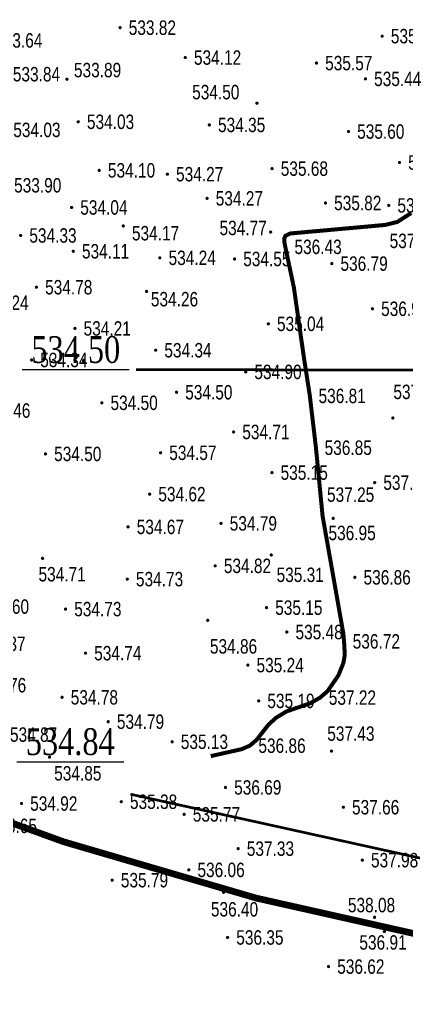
# Model space of a CAD drawing. Header units: millimetres. Extents: x 7408 to 22184, y -2085 to 5798.
# Drawn here: x 7543.3 to 7572.2, y -2021.7 to -1948.3 of the extents above; entities that cross this region are included whole.
import ezdxf
from ezdxf.enums import TextEntityAlignment as Align

# ---------------------------------------------------------------- set-up
doc = ezdxf.new("R2010")
doc.units = ezdxf.units.MM
doc.linetypes.add('DASHDOT', pattern=[1, 0.5, -0.25, 0, -0.25])
doc.linetypes.add('PMX', pattern=[13, 10, -1, 0, -1, 0, -1])
for name, color, linetype in [('GCD', 252, 'Continuous'), ('KTD', 7, 'Continuous'), ('挖方区', 5, 'Continuous'), ('用地范围', 1, 'Continuous'), ('道路-中心线', 12, 'DASHDOT')]:
    doc.layers.add(name, color=color, linetype=linetype)
doc.styles.add('DZNUM', font='TIMES.TTF')
doc.styles.add('HZ', font='jzfz_ena.shx', dxfattribs={"width": 0.7, "bigfont": 'jzfz_cna.shx'})
doc.styles.get("Standard").update_dxf_attribs({"font": 'SimSun.ttf', "width": 0.8})
doc.linetypes.add('陡坎线1', pattern='A,0.15,["|",Standard,S=0.2,R=0,X=0,Y=0],0.15', length=0.3)

# ---------------------------------------------------------------- blocks, each defined once
blk = doc.blocks.new('GC200')
at = {"linetype": 'Continuous', "const_width": 0.2, "flags": 128}
blk.add_lwpolyline([(-0.1, 0, 1), (0.1, 0, 1)], format="xyb", close=True, dxfattribs=at)
blk = doc.blocks.new('122121')
at = {"layer": 'GCD', "color": 252, "linetype": 'Continuous', "lineweight": 5}
ref = blk.add_blockref('GC200', (7541.338, -1948.073, 266.818), dxfattribs=dict(at, xscale=0.6, yscale=0.6, zscale=0.6))
ref.add_attrib('height', '533.64', dxfattribs={"linetype": 'Continuous', "height": 1.08, "style": 'HZ', "width": 0.8}).set_placement((7541.441, -1949.858, 266.818), align=Align.MIDDLE_LEFT)
ref = blk.add_blockref('GC200', (7550.783, -1948.905, 266.912), dxfattribs=dict(at, xscale=0.6, yscale=0.6, zscale=0.6))
ref.add_attrib('height', '533.82', dxfattribs={"linetype": 'Continuous', "height": 1.08, "style": 'HZ', "width": 0.8}).set_placement((7551.431, -1948.905, 266.912), align=Align.MIDDLE_LEFT)
ref = blk.add_blockref('GC200', (7570.385, -1949.536, 267.742), dxfattribs=dict(at, xscale=0.6, yscale=0.6, zscale=0.6))
ref.add_attrib('height', '535.48', dxfattribs={"linetype": 'Continuous', "height": 1.08, "style": 'HZ', "width": 0.8}).set_placement((7571.033, -1949.536, 267.742), align=Align.MIDDLE_LEFT)
ref = blk.add_blockref('GC200', (7555.659, -1951.139, 267.062), dxfattribs=dict(at, xscale=0.6, yscale=0.6, zscale=0.6))
ref.add_attrib('height', '534.12', dxfattribs={"linetype": 'Continuous', "height": 1.08, "style": 'HZ', "width": 0.8}).set_placement((7556.308, -1951.139, 267.062), align=Align.MIDDLE_LEFT)
ref = blk.add_blockref('GC200', (7546.809, -1952.755, 266.946), dxfattribs=dict(at, xscale=0.6, yscale=0.6, zscale=0.6))
ref.add_attrib('height', '533.89', dxfattribs={"linetype": 'Continuous', "height": 1.08, "style": 'HZ', "width": 0.8}).set_placement((7547.333, -1952.074, 266.946), align=Align.MIDDLE_LEFT)
ref = blk.add_blockref('GC200', (7565.472, -1951.55, 267.783), dxfattribs=dict(at, xscale=0.6, yscale=0.6, zscale=0.6))
ref.add_attrib('height', '535.57', dxfattribs={"linetype": 'Continuous', "height": 1.08, "style": 'HZ', "width": 0.8}).set_placement((7566.12, -1951.55, 267.783), align=Align.MIDDLE_LEFT)
ref = blk.add_blockref('GC200', (7542.115, -1952.381, 266.921), dxfattribs=dict(at, xscale=0.6, yscale=0.6, zscale=0.6))
ref.add_attrib('height', '533.84', dxfattribs={"linetype": 'Continuous', "height": 1.08, "style": 'HZ', "width": 0.8}).set_placement((7542.764, -1952.381, 266.921), align=Align.MIDDLE_LEFT)
ref = blk.add_blockref('GC200', (7569.133, -1952.732, 267.722), dxfattribs=dict(at, xscale=0.6, yscale=0.6, zscale=0.6))
ref.add_attrib('height', '535.44', dxfattribs={"linetype": 'Continuous', "height": 1.08, "style": 'HZ', "width": 0.8}).set_placement((7569.781, -1952.732, 267.722), align=Align.MIDDLE_LEFT)
ref = blk.add_blockref('GC200', (7561.019, -1954.547, 267.249), dxfattribs=dict(at, xscale=0.6, yscale=0.6, zscale=0.6))
ref.add_attrib('height', '534.50', dxfattribs={"linetype": 'Continuous', "height": 1.08, "style": 'HZ', "width": 0.8}).set_placement((7556.174, -1953.721, 267.249), align=Align.MIDDLE_LEFT)
ref = blk.add_blockref('GC200', (7542.149, -1956.543, 267.013), dxfattribs=dict(at, xscale=0.6, yscale=0.6, zscale=0.6))
ref.add_attrib('height', '534.03', dxfattribs={"linetype": 'Continuous', "height": 1.08, "style": 'HZ', "width": 0.8}).set_placement((7542.797, -1956.543, 267.013), align=Align.MIDDLE_LEFT)
ref = blk.add_blockref('GC200', (7547.655, -1955.939, 267.017), dxfattribs=dict(at, xscale=0.6, yscale=0.6, zscale=0.6))
ref.add_attrib('height', '534.03', dxfattribs={"linetype": 'Continuous', "height": 1.08, "style": 'HZ', "width": 0.8}).set_placement((7548.304, -1955.939, 267.017), align=Align.MIDDLE_LEFT)
ref = blk.add_blockref('GC200', (7557.459, -1956.172, 267.176), dxfattribs=dict(at, xscale=0.6, yscale=0.6, zscale=0.6))
ref.add_attrib('height', '534.35', dxfattribs={"linetype": 'Continuous', "height": 1.08, "style": 'HZ', "width": 0.8}).set_placement((7558.108, -1956.172, 267.176), align=Align.MIDDLE_LEFT)
ref = blk.add_blockref('GC200', (7567.865, -1956.666, 267.802), dxfattribs=dict(at, xscale=0.6, yscale=0.6, zscale=0.6))
ref.add_attrib('height', '535.60', dxfattribs={"linetype": 'Continuous', "height": 1.08, "style": 'HZ', "width": 0.8}).set_placement((7568.513, -1956.666, 267.802), align=Align.MIDDLE_LEFT)
ref = blk.add_blockref('GC200', (7562.151, -1959.436, 267.837), dxfattribs=dict(at, xscale=0.6, yscale=0.6, zscale=0.6))
ref.add_attrib('height', '535.68', dxfattribs={"linetype": 'Continuous', "height": 1.08, "style": 'HZ', "width": 0.8}).set_placement((7562.799, -1959.436, 267.837), align=Align.MIDDLE_LEFT)
ref = blk.add_blockref('GC200', (7571.679, -1958.976, 267.817), dxfattribs=dict(at, xscale=0.6, yscale=0.6, zscale=0.6))
ref.add_attrib('height', '535.63', dxfattribs={"linetype": 'Continuous', "height": 1.08, "style": 'HZ', "width": 0.8}).set_placement((7572.327, -1958.976, 267.817), align=Align.MIDDLE_LEFT)
ref = blk.add_blockref('GC200', (7549.225, -1959.566, 267.05), dxfattribs=dict(at, xscale=0.6, yscale=0.6, zscale=0.6))
ref.add_attrib('height', '534.10', dxfattribs={"linetype": 'Continuous', "height": 1.08, "style": 'HZ', "width": 0.8}).set_placement((7549.873, -1959.566, 267.05), align=Align.MIDDLE_LEFT)
ref = blk.add_blockref('GC200', (7554.321, -1959.853, 267.132), dxfattribs=dict(at, xscale=0.6, yscale=0.6, zscale=0.6))
ref.add_attrib('height', '534.27', dxfattribs={"linetype": 'Continuous', "height": 1.08, "style": 'HZ', "width": 0.8}).set_placement((7554.969, -1959.853, 267.132), align=Align.MIDDLE_LEFT)
ref = blk.add_blockref('GC200', (7542.211, -1960.684, 266.95), dxfattribs=dict(at, xscale=0.6, yscale=0.6, zscale=0.6))
ref.add_attrib('height', '533.90', dxfattribs={"linetype": 'Continuous', "height": 1.08, "style": 'HZ', "width": 0.8}).set_placement((7542.859, -1960.684, 266.95), align=Align.MIDDLE_LEFT)
ref = blk.add_blockref('GC200', (7557.288, -1961.659, 267.132), dxfattribs=dict(at, xscale=0.6, yscale=0.6, zscale=0.6))
ref.add_attrib('height', '534.27', dxfattribs={"linetype": 'Continuous', "height": 1.08, "style": 'HZ', "width": 0.8}).set_placement((7557.936, -1961.659, 267.132), align=Align.MIDDLE_LEFT)
ref = blk.add_blockref('GC200', (7547.159, -1962.341, 267.018), dxfattribs=dict(at, xscale=0.6, yscale=0.6, zscale=0.6))
ref.add_attrib('height', '534.04', dxfattribs={"linetype": 'Continuous', "height": 1.08, "style": 'HZ', "width": 0.8}).set_placement((7547.807, -1962.341, 267.018), align=Align.MIDDLE_LEFT)
ref = blk.add_blockref('GC200', (7566.143, -1962.007, 267.911), dxfattribs=dict(at, xscale=0.6, yscale=0.6, zscale=0.6))
ref.add_attrib('height', '535.82', dxfattribs={"linetype": 'Continuous', "height": 1.08, "style": 'HZ', "width": 0.8}).set_placement((7566.791, -1962.007, 267.911), align=Align.MIDDLE_LEFT)
ref = blk.add_blockref('GC200', (7570.877, -1962.185, 267.842), dxfattribs=dict(at, xscale=0.6, yscale=0.6, zscale=0.6))
ref.add_attrib('height', '535.68', dxfattribs={"linetype": 'Continuous', "height": 1.08, "style": 'HZ', "width": 0.8}).set_placement((7571.525, -1962.185, 267.842), align=Align.MIDDLE_LEFT)
ref = blk.add_blockref('GC200', (7562.042, -1964.18, 267.386), dxfattribs=dict(at, xscale=0.6, yscale=0.6, zscale=0.6))
ref.add_attrib('height', '534.77', dxfattribs={"linetype": 'Continuous', "height": 1.08, "style": 'HZ', "width": 0.8}).set_placement((7558.221, -1963.87, 267.386), align=Align.MIDDLE_LEFT)
ref = blk.add_blockref('GC200', (7571.521, -1963.418, 268.543), dxfattribs=dict(at, xscale=0.6, yscale=0.6, zscale=0.6))
ref.add_attrib('height', '537.09', dxfattribs={"linetype": 'Continuous', "height": 1.08, "style": 'HZ', "width": 0.8}).set_placement((7570.942, -1964.835, 268.543), align=Align.MIDDLE_LEFT)
ref = blk.add_blockref('GC200', (7543.35, -1964.43, 267.166), dxfattribs=dict(at, xscale=0.6, yscale=0.6, zscale=0.6))
ref.add_attrib('height', '534.33', dxfattribs={"linetype": 'Continuous', "height": 1.08, "style": 'HZ', "width": 0.8}).set_placement((7543.999, -1964.43, 267.166), align=Align.MIDDLE_LEFT)
ref = blk.add_blockref('GC200', (7551.023, -1963.722, 267.087), dxfattribs=dict(at, xscale=0.6, yscale=0.6, zscale=0.6))
ref.add_attrib('height', '534.17', dxfattribs={"linetype": 'Continuous', "height": 1.08, "style": 'HZ', "width": 0.8}).set_placement((7551.671, -1964.262, 267.087), align=Align.MIDDLE_LEFT)
ref = blk.add_blockref('GC200', (7563.147, -1964.465, 268.215), dxfattribs=dict(at, xscale=0.6, yscale=0.6, zscale=0.6))
ref.add_attrib('height', '536.43', dxfattribs={"linetype": 'Continuous', "height": 1.08, "style": 'HZ', "width": 0.8}).set_placement((7563.826, -1965.281, 268.215), align=Align.MIDDLE_LEFT)
ref = blk.add_blockref('GC200', (7547.283, -1965.613, 267.057), dxfattribs=dict(at, xscale=0.6, yscale=0.6, zscale=0.6))
ref.add_attrib('height', '534.11', dxfattribs={"linetype": 'Continuous', "height": 1.08, "style": 'HZ', "width": 0.8}).set_placement((7547.932, -1965.613, 267.057), align=Align.MIDDLE_LEFT)
ref = blk.add_blockref('GC200', (7553.761, -1966.102, 267.12), dxfattribs=dict(at, xscale=0.6, yscale=0.6, zscale=0.6))
ref.add_attrib('height', '534.24', dxfattribs={"linetype": 'Continuous', "height": 1.08, "style": 'HZ', "width": 0.8}).set_placement((7554.41, -1966.102, 267.12), align=Align.MIDDLE_LEFT)
ref = blk.add_blockref('GC200', (7559.345, -1966.188, 267.274), dxfattribs=dict(at, xscale=0.6, yscale=0.6, zscale=0.6))
ref.add_attrib('height', '534.55', dxfattribs={"linetype": 'Continuous', "height": 1.08, "style": 'HZ', "width": 0.8}).set_placement((7559.993, -1966.188, 267.274), align=Align.MIDDLE_LEFT)
ref = blk.add_blockref('GC200', (7566.618, -1966.534, 268.394), dxfattribs=dict(at, xscale=0.6, yscale=0.6, zscale=0.6))
ref.add_attrib('height', '536.79', dxfattribs={"linetype": 'Continuous', "height": 1.08, "style": 'HZ', "width": 0.8}).set_placement((7567.266, -1966.534, 268.394), align=Align.MIDDLE_LEFT)
ref = blk.add_blockref('GC200', (7544.528, -1968.298, 267.391), dxfattribs=dict(at, xscale=0.6, yscale=0.6, zscale=0.6))
ref.add_attrib('height', '534.78', dxfattribs={"linetype": 'Continuous', "height": 1.08, "style": 'HZ', "width": 0.8}).set_placement((7545.176, -1968.298, 267.391), align=Align.MIDDLE_LEFT)
ref = blk.add_blockref('GC200', (7552.765, -1968.612, 267.129), dxfattribs=dict(at, xscale=0.6, yscale=0.6, zscale=0.6))
ref.add_attrib('height', '534.26', dxfattribs={"linetype": 'Continuous', "height": 1.08, "style": 'HZ', "width": 0.8}).set_placement((7553.086, -1969.191, 267.129), align=Align.MIDDLE_LEFT)
ref = blk.add_blockref('GC200', (7539.764, -1969.457, 267.12), dxfattribs=dict(at, xscale=0.6, yscale=0.6, zscale=0.6))
ref.add_attrib('height', '534.24', dxfattribs={"linetype": 'Continuous', "height": 1.08, "style": 'HZ', "width": 0.8}).set_placement((7540.412, -1969.457, 267.12), align=Align.MIDDLE_LEFT)
ref = blk.add_blockref('GC200', (7569.655, -1969.908, 268.494), dxfattribs=dict(at, xscale=0.6, yscale=0.6, zscale=0.6))
ref.add_attrib('height', '536.99', dxfattribs={"linetype": 'Continuous', "height": 1.08, "style": 'HZ', "width": 0.8}).set_placement((7570.304, -1969.908, 268.494), align=Align.MIDDLE_LEFT)
ref = blk.add_blockref('GC200', (7561.869, -1971.035, 267.521), dxfattribs=dict(at, xscale=0.6, yscale=0.6, zscale=0.6))
ref.add_attrib('height', '535.04', dxfattribs={"linetype": 'Continuous', "height": 1.08, "style": 'HZ', "width": 0.8}).set_placement((7562.517, -1971.035, 267.521), align=Align.MIDDLE_LEFT)
ref = blk.add_blockref('GC200', (7547.407, -1971.377, 267.106), dxfattribs=dict(at, xscale=0.6, yscale=0.6, zscale=0.6))
ref.add_attrib('height', '534.21', dxfattribs={"linetype": 'Continuous', "height": 1.08, "style": 'HZ', "width": 0.8}).set_placement((7548.055, -1971.377, 267.106), align=Align.MIDDLE_LEFT)
ref = blk.add_blockref('GC200', (7553.447, -1973.007, 267.17), dxfattribs=dict(at, xscale=0.6, yscale=0.6, zscale=0.6))
ref.add_attrib('height', '534.34', dxfattribs={"linetype": 'Continuous', "height": 1.08, "style": 'HZ', "width": 0.8}).set_placement((7554.095, -1973.007, 267.17), align=Align.MIDDLE_LEFT)
ref = blk.add_blockref('GC200', (7544.163, -1973.733, 267.168), dxfattribs=dict(at, xscale=0.6, yscale=0.6, zscale=0.6))
ref.add_attrib('height', '534.34', dxfattribs={"linetype": 'Continuous', "height": 1.08, "style": 'HZ', "width": 0.8}).set_placement((7544.812, -1973.733, 267.168), align=Align.MIDDLE_LEFT)
ref = blk.add_blockref('GC200', (7560.179, -1974.626, 267.45), dxfattribs=dict(at, xscale=0.6, yscale=0.6, zscale=0.6))
ref.add_attrib('height', '534.90', dxfattribs={"linetype": 'Continuous', "height": 1.08, "style": 'HZ', "width": 0.8}).set_placement((7560.827, -1974.626, 267.45), align=Align.MIDDLE_LEFT)
ref = blk.add_blockref('GC200', (7555.006, -1976.146, 267.25), dxfattribs=dict(at, xscale=0.6, yscale=0.6, zscale=0.6))
ref.add_attrib('height', '534.50', dxfattribs={"linetype": 'Continuous', "height": 1.08, "style": 'HZ', "width": 0.8}).set_placement((7555.654, -1976.146, 267.25), align=Align.MIDDLE_LEFT)
ref = blk.add_blockref('GC200', (7571.184, -1978.072, 268.539), dxfattribs=dict(at, xscale=0.6, yscale=0.6, zscale=0.6))
ref.add_attrib('height', '537.08', dxfattribs={"linetype": 'Continuous', "height": 1.08, "style": 'HZ', "width": 0.8}).set_placement((7571.223, -1976.119, 268.539), align=Align.MIDDLE_LEFT)
ref = blk.add_blockref('GC200', (7549.421, -1976.935, 267.252), dxfattribs=dict(at, xscale=0.6, yscale=0.6, zscale=0.6))
ref.add_attrib('height', '534.50', dxfattribs={"linetype": 'Continuous', "height": 1.08, "style": 'HZ', "width": 0.8}).set_placement((7550.069, -1976.935, 267.252), align=Align.MIDDLE_LEFT)
ref = blk.add_blockref('GC200', (7564.976, -1976.419, 268.406), dxfattribs=dict(at, xscale=0.6, yscale=0.6, zscale=0.6))
ref.add_attrib('height', '536.81', dxfattribs={"linetype": 'Continuous', "height": 1.08, "style": 'HZ', "width": 0.8}).set_placement((7565.625, -1976.419, 268.406), align=Align.MIDDLE_LEFT)
ref = blk.add_blockref('GC200', (7539.894, -1977.512, 267.229), dxfattribs=dict(at, xscale=0.6, yscale=0.6, zscale=0.6))
ref.add_attrib('height', '534.46', dxfattribs={"linetype": 'Continuous', "height": 1.08, "style": 'HZ', "width": 0.8}).set_placement((7540.542, -1977.512, 267.229), align=Align.MIDDLE_LEFT)
ref = blk.add_blockref('GC200', (7559.275, -1979.114, 267.356), dxfattribs=dict(at, xscale=0.6, yscale=0.6, zscale=0.6))
ref.add_attrib('height', '534.71', dxfattribs={"linetype": 'Continuous', "height": 1.08, "style": 'HZ', "width": 0.8}).set_placement((7559.923, -1979.114, 267.356), align=Align.MIDDLE_LEFT)
ref = blk.add_blockref('GC200', (7545.204, -1980.755, 267.252), dxfattribs=dict(at, xscale=0.6, yscale=0.6, zscale=0.6))
ref.add_attrib('height', '534.50', dxfattribs={"linetype": 'Continuous', "height": 1.08, "style": 'HZ', "width": 0.8}).set_placement((7545.852, -1980.755, 267.252), align=Align.MIDDLE_LEFT)
ref = blk.add_blockref('GC200', (7553.812, -1980.669, 267.286), dxfattribs=dict(at, xscale=0.6, yscale=0.6, zscale=0.6))
ref.add_attrib('height', '534.57', dxfattribs={"linetype": 'Continuous', "height": 1.08, "style": 'HZ', "width": 0.8}).set_placement((7554.46, -1980.669, 267.286), align=Align.MIDDLE_LEFT)
ref = blk.add_blockref('GC200', (7565.431, -1980.291, 268.423), dxfattribs=dict(at, xscale=0.6, yscale=0.6, zscale=0.6))
ref.add_attrib('height', '536.85', dxfattribs={"linetype": 'Continuous', "height": 1.08, "style": 'HZ', "width": 0.8}).set_placement((7566.079, -1980.291, 268.423), align=Align.MIDDLE_LEFT)
ref = blk.add_blockref('GC200', (7562.139, -1982.149, 267.573), dxfattribs=dict(at, xscale=0.6, yscale=0.6, zscale=0.6))
ref.add_attrib('height', '535.15', dxfattribs={"linetype": 'Continuous', "height": 1.08, "style": 'HZ', "width": 0.8}).set_placement((7562.787, -1982.149, 267.573), align=Align.MIDDLE_LEFT)
ref = blk.add_blockref('GC200', (7569.822, -1982.899, 268.51), dxfattribs=dict(at, xscale=0.6, yscale=0.6, zscale=0.6))
ref.add_attrib('height', '537.02', dxfattribs={"linetype": 'Continuous', "height": 1.08, "style": 'HZ', "width": 0.8}).set_placement((7570.47, -1982.899, 268.51), align=Align.MIDDLE_LEFT)
ref = blk.add_blockref('GC200', (7552.997, -1983.759, 267.311), dxfattribs=dict(at, xscale=0.6, yscale=0.6, zscale=0.6))
ref.add_attrib('height', '534.62', dxfattribs={"linetype": 'Continuous', "height": 1.08, "style": 'HZ', "width": 0.8}).set_placement((7553.645, -1983.759, 267.311), align=Align.MIDDLE_LEFT)
ref = blk.add_blockref('GC200', (7565.927, -1985.38, 268.626), dxfattribs=dict(at, xscale=0.6, yscale=0.6, zscale=0.6))
ref.add_attrib('height', '537.25', dxfattribs={"linetype": 'Continuous', "height": 1.08, "style": 'HZ', "width": 0.8}).set_placement((7566.259, -1983.795, 268.626), align=Align.MIDDLE_LEFT)
ref = blk.add_blockref('GC200', (7558.333, -1985.946, 267.392), dxfattribs=dict(at, xscale=0.6, yscale=0.6, zscale=0.6))
ref.add_attrib('height', '534.79', dxfattribs={"linetype": 'Continuous', "height": 1.08, "style": 'HZ', "width": 0.8}).set_placement((7558.982, -1985.946, 267.392), align=Align.MIDDLE_LEFT)
ref = blk.add_blockref('GC200', (7551.38, -1986.205, 267.335), dxfattribs=dict(at, xscale=0.6, yscale=0.6, zscale=0.6))
ref.add_attrib('height', '534.67', dxfattribs={"linetype": 'Continuous', "height": 1.08, "style": 'HZ', "width": 0.8}).set_placement((7552.028, -1986.205, 267.335), align=Align.MIDDLE_LEFT)
ref = blk.add_blockref('GC200', (7566.722, -1985.57, 268.474), dxfattribs=dict(at, xscale=0.6, yscale=0.6, zscale=0.6))
ref.add_attrib('height', '536.95', dxfattribs={"linetype": 'Continuous', "height": 1.08, "style": 'HZ', "width": 0.8}).set_placement((7566.369, -1986.658, 268.474), align=Align.MIDDLE_LEFT)
ref = blk.add_blockref('GC200', (7562.091, -1988.304, 267.655), dxfattribs=dict(at, xscale=0.6, yscale=0.6, zscale=0.6))
ref.add_attrib('height', '535.31', dxfattribs={"linetype": 'Continuous', "height": 1.08, "style": 'HZ', "width": 0.8}).set_placement((7562.488, -1989.785, 267.655), align=Align.MIDDLE_LEFT)
ref = blk.add_blockref('GC200', (7544.988, -1988.557, 267.356), dxfattribs=dict(at, xscale=0.6, yscale=0.6, zscale=0.6))
ref.add_attrib('height', '534.71', dxfattribs={"linetype": 'Continuous', "height": 1.08, "style": 'HZ', "width": 0.8}).set_placement((7544.684, -1989.743, 267.356), align=Align.MIDDLE_LEFT)
ref = blk.add_blockref('GC200', (7557.896, -1989.117, 267.409), dxfattribs=dict(at, xscale=0.6, yscale=0.6, zscale=0.6))
ref.add_attrib('height', '534.82', dxfattribs={"linetype": 'Continuous', "height": 1.08, "style": 'HZ', "width": 0.8}).set_placement((7558.545, -1989.117, 267.409), align=Align.MIDDLE_LEFT)
ref = blk.add_blockref('GC200', (7551.321, -1990.108, 267.363), dxfattribs=dict(at, xscale=0.6, yscale=0.6, zscale=0.6))
ref.add_attrib('height', '534.73', dxfattribs={"linetype": 'Continuous', "height": 1.08, "style": 'HZ', "width": 0.8}).set_placement((7551.969, -1990.108, 267.363), align=Align.MIDDLE_LEFT)
ref = blk.add_blockref('GC200', (7568.342, -1989.976, 268.428), dxfattribs=dict(at, xscale=0.6, yscale=0.6, zscale=0.6))
ref.add_attrib('height', '536.86', dxfattribs={"linetype": 'Continuous', "height": 1.08, "style": 'HZ', "width": 0.8}).set_placement((7568.99, -1989.976, 268.428), align=Align.MIDDLE_LEFT)
ref = blk.add_blockref('GC200', (7539.797, -1992.16, 267.298), dxfattribs=dict(at, xscale=0.6, yscale=0.6, zscale=0.6))
ref.add_attrib('height', '534.60', dxfattribs={"linetype": 'Continuous', "height": 1.08, "style": 'HZ', "width": 0.8}).set_placement((7540.445, -1992.16, 267.298), align=Align.MIDDLE_LEFT)
ref = blk.add_blockref('GC200', (7546.706, -1992.347, 267.364), dxfattribs=dict(at, xscale=0.6, yscale=0.6, zscale=0.6))
ref.add_attrib('height', '534.73', dxfattribs={"linetype": 'Continuous', "height": 1.08, "style": 'HZ', "width": 0.8}).set_placement((7547.354, -1992.347, 267.364), align=Align.MIDDLE_LEFT)
ref = blk.add_blockref('GC200', (7561.737, -1992.239, 267.572), dxfattribs=dict(at, xscale=0.6, yscale=0.6, zscale=0.6))
ref.add_attrib('height', '535.15', dxfattribs={"linetype": 'Continuous', "height": 1.08, "style": 'HZ', "width": 0.8}).set_placement((7562.385, -1992.239, 267.572), align=Align.MIDDLE_LEFT)
ref = blk.add_blockref('GC200', (7557.336, -1993.189, 267.432), dxfattribs=dict(at, xscale=0.6, yscale=0.6, zscale=0.6))
ref.add_attrib('height', '534.86', dxfattribs={"linetype": 'Continuous', "height": 1.08, "style": 'HZ', "width": 0.8}).set_placement((7557.503, -1995.134, 267.432), align=Align.MIDDLE_LEFT)
ref = blk.add_blockref('GC200', (7563.254, -1994.063, 267.739), dxfattribs=dict(at, xscale=0.6, yscale=0.6, zscale=0.6))
ref.add_attrib('height', '535.48', dxfattribs={"linetype": 'Continuous', "height": 1.08, "style": 'HZ', "width": 0.8}).set_placement((7563.902, -1994.063, 267.739), align=Align.MIDDLE_LEFT)
ref = blk.add_blockref('GC200', (7567.532, -1994.76, 268.358), dxfattribs=dict(at, xscale=0.6, yscale=0.6, zscale=0.6))
ref.add_attrib('height', '536.72', dxfattribs={"linetype": 'Continuous', "height": 1.08, "style": 'HZ', "width": 0.8}).set_placement((7568.18, -1994.76, 268.358), align=Align.MIDDLE_LEFT)
ref = blk.add_blockref('GC200', (7539.535, -1994.943, 267.185), dxfattribs=dict(at, xscale=0.6, yscale=0.6, zscale=0.6))
ref.add_attrib('height', '534.37', dxfattribs={"linetype": 'Continuous', "height": 1.08, "style": 'HZ', "width": 0.8}).set_placement((7540.183, -1994.943, 267.185), align=Align.MIDDLE_LEFT)
ref = blk.add_blockref('GC200', (7548.2, -1995.641, 267.371), dxfattribs=dict(at, xscale=0.6, yscale=0.6, zscale=0.6))
ref.add_attrib('height', '534.74', dxfattribs={"linetype": 'Continuous', "height": 1.08, "style": 'HZ', "width": 0.8}).set_placement((7548.848, -1995.641, 267.371), align=Align.MIDDLE_LEFT)
ref = blk.add_blockref('GC200', (7560.34, -1996.533, 267.618), dxfattribs=dict(at, xscale=0.6, yscale=0.6, zscale=0.6))
ref.add_attrib('height', '535.24', dxfattribs={"linetype": 'Continuous', "height": 1.08, "style": 'HZ', "width": 0.8}).set_placement((7560.988, -1996.533, 267.618), align=Align.MIDDLE_LEFT)
ref = blk.add_blockref('GC200', (7539.582, -1998.034, 267.382), dxfattribs=dict(at, xscale=0.6, yscale=0.6, zscale=0.6))
ref.add_attrib('height', '534.76', dxfattribs={"linetype": 'Continuous', "height": 1.08, "style": 'HZ', "width": 0.8}).set_placement((7540.23, -1998.034, 267.382), align=Align.MIDDLE_LEFT)
ref = blk.add_blockref('GC200', (7546.445, -1998.941, 267.387), dxfattribs=dict(at, xscale=0.6, yscale=0.6, zscale=0.6))
ref.add_attrib('height', '534.78', dxfattribs={"linetype": 'Continuous', "height": 1.08, "style": 'HZ', "width": 0.8}).set_placement((7547.094, -1998.941, 267.387), align=Align.MIDDLE_LEFT)
ref = blk.add_blockref('GC200', (7565.744, -1998.961, 268.608), dxfattribs=dict(at, xscale=0.6, yscale=0.6, zscale=0.6))
ref.add_attrib('height', '537.22', dxfattribs={"linetype": 'Continuous', "height": 1.08, "style": 'HZ', "width": 0.8}).set_placement((7566.392, -1998.961, 268.608), align=Align.MIDDLE_LEFT)
ref = blk.add_blockref('GC200', (7561.149, -1999.208, 267.595), dxfattribs=dict(at, xscale=0.6, yscale=0.6, zscale=0.6))
ref.add_attrib('height', '535.19', dxfattribs={"linetype": 'Continuous', "height": 1.08, "style": 'HZ', "width": 0.8}).set_placement((7561.797, -1999.208, 267.595), align=Align.MIDDLE_LEFT)
ref = blk.add_blockref('GC200', (7549.895, -2000.762, 267.392), dxfattribs=dict(at, xscale=0.6, yscale=0.6, zscale=0.6))
ref.add_attrib('height', '534.79', dxfattribs={"linetype": 'Continuous', "height": 1.08, "style": 'HZ', "width": 0.8}).set_placement((7550.544, -2000.762, 267.392), align=Align.MIDDLE_LEFT)
ref = blk.add_blockref('GC200', (7542.218, -2002.754, 267.433), dxfattribs=dict(at, xscale=0.6, yscale=0.6, zscale=0.6))
ref.add_attrib('height', '534.87', dxfattribs={"linetype": 'Continuous', "height": 1.08, "style": 'HZ', "width": 0.8}).set_placement((7542.55, -2001.726, 267.433), align=Align.MIDDLE_LEFT)
ref = blk.add_blockref('GC200', (7566.591, -2002.959, 268.716), dxfattribs=dict(at, xscale=0.6, yscale=0.6, zscale=0.6))
ref.add_attrib('height', '537.43', dxfattribs={"linetype": 'Continuous', "height": 1.08, "style": 'HZ', "width": 0.8}).set_placement((7566.278, -2001.65, 268.716), align=Align.MIDDLE_LEFT)
ref = blk.add_blockref('GC200', (7554.676, -2002.261, 267.564), dxfattribs=dict(at, xscale=0.6, yscale=0.6, zscale=0.6))
ref.add_attrib('height', '535.13', dxfattribs={"linetype": 'Continuous', "height": 1.08, "style": 'HZ', "width": 0.8}).set_placement((7555.324, -2002.261, 267.564), align=Align.MIDDLE_LEFT)
ref = blk.add_blockref('GC200', (7560.48, -2002.554, 268.432), dxfattribs=dict(at, xscale=0.6, yscale=0.6, zscale=0.6))
ref.add_attrib('height', '536.86', dxfattribs={"linetype": 'Continuous', "height": 1.08, "style": 'HZ', "width": 0.8}).set_placement((7561.128, -2002.554, 268.432), align=Align.MIDDLE_LEFT)
ref = blk.add_blockref('GC200', (7545.507, -2003.406, 267.427), dxfattribs=dict(at, xscale=0.6, yscale=0.6, zscale=0.6))
ref.add_attrib('height', '534.85', dxfattribs={"linetype": 'Continuous', "height": 1.08, "style": 'HZ', "width": 0.8}).set_placement((7545.856, -2004.617, 267.427), align=Align.MIDDLE_LEFT)
ref = blk.add_blockref('GC200', (7558.664, -2005.672, 268.346), dxfattribs=dict(at, xscale=0.6, yscale=0.6, zscale=0.6))
ref.add_attrib('height', '536.69', dxfattribs={"linetype": 'Continuous', "height": 1.08, "style": 'HZ', "width": 0.8}).set_placement((7559.313, -2005.672, 268.346), align=Align.MIDDLE_LEFT)
ref = blk.add_blockref('GC200', (7543.41, -2006.877, 267.46), dxfattribs=dict(at, xscale=0.6, yscale=0.6, zscale=0.6))
ref.add_attrib('height', '534.92', dxfattribs={"linetype": 'Continuous', "height": 1.08, "style": 'HZ', "width": 0.8}).set_placement((7544.059, -2006.877, 267.46), align=Align.MIDDLE_LEFT)
ref = blk.add_blockref('GC200', (7550.874, -2006.742, 267.691), dxfattribs=dict(at, xscale=0.6, yscale=0.6, zscale=0.6))
ref.add_attrib('height', '535.38', dxfattribs={"linetype": 'Continuous', "height": 1.08, "style": 'HZ', "width": 0.8}).set_placement((7551.523, -2006.742, 267.691), align=Align.MIDDLE_LEFT)
ref = blk.add_blockref('GC200', (7567.48, -2007.153, 268.829), dxfattribs=dict(at, xscale=0.6, yscale=0.6, zscale=0.6))
ref.add_attrib('height', '537.66', dxfattribs={"linetype": 'Continuous', "height": 1.08, "style": 'HZ', "width": 0.8}).set_placement((7568.128, -2007.153, 268.829), align=Align.MIDDLE_LEFT)
ref = blk.add_blockref('GC200', (7555.574, -2007.687, 267.885), dxfattribs=dict(at, xscale=0.6, yscale=0.6, zscale=0.6))
ref.add_attrib('height', '535.77', dxfattribs={"linetype": 'Continuous', "height": 1.08, "style": 'HZ', "width": 0.8}).set_placement((7556.223, -2007.687, 267.885), align=Align.MIDDLE_LEFT)
ref = blk.add_blockref('GC200', (7540.385, -2008.544, 267.825), dxfattribs=dict(at, xscale=0.6, yscale=0.6, zscale=0.6))
ref.add_attrib('height', '535.65', dxfattribs={"linetype": 'Continuous', "height": 1.08, "style": 'HZ', "width": 0.8}).set_placement((7541.033, -2008.544, 267.825), align=Align.MIDDLE_LEFT)
ref = blk.add_blockref('GC200', (7559.612, -2010.248, 268.664), dxfattribs=dict(at, xscale=0.6, yscale=0.6, zscale=0.6))
ref.add_attrib('height', '537.33', dxfattribs={"linetype": 'Continuous', "height": 1.08, "style": 'HZ', "width": 0.8}).set_placement((7560.26, -2010.248, 268.664), align=Align.MIDDLE_LEFT)
ref = blk.add_blockref('GC200', (7568.899, -2011.107, 268.99), dxfattribs=dict(at, xscale=0.6, yscale=0.6, zscale=0.6))
ref.add_attrib('height', '537.98', dxfattribs={"linetype": 'Continuous', "height": 1.08, "style": 'HZ', "width": 0.8}).set_placement((7569.547, -2011.107, 268.99), align=Align.MIDDLE_LEFT)
ref = blk.add_blockref('GC200', (7555.922, -2011.834, 268.03), dxfattribs=dict(at, xscale=0.6, yscale=0.6, zscale=0.6))
ref.add_attrib('height', '536.06', dxfattribs={"linetype": 'Continuous', "height": 1.08, "style": 'HZ', "width": 0.8}).set_placement((7556.57, -2011.834, 268.03), align=Align.MIDDLE_LEFT)
ref = blk.add_blockref('GC200', (7550.192, -2012.602, 267.897), dxfattribs=dict(at, xscale=0.6, yscale=0.6, zscale=0.6))
ref.add_attrib('height', '535.79', dxfattribs={"linetype": 'Continuous', "height": 1.08, "style": 'HZ', "width": 0.8}).set_placement((7550.84, -2012.602, 267.897), align=Align.MIDDLE_LEFT)
ref = blk.add_blockref('GC200', (7558.525, -2013.51, 268.2), dxfattribs=dict(at, xscale=0.6, yscale=0.6, zscale=0.6))
ref.add_attrib('height', '536.40', dxfattribs={"linetype": 'Continuous', "height": 1.08, "style": 'HZ', "width": 0.8}).set_placement((7557.576, -2014.778, 268.2), align=Align.MIDDLE_LEFT)
ref = blk.add_blockref('GC200', (7569.815, -2015.377, 269.041), dxfattribs=dict(at, xscale=0.6, yscale=0.6, zscale=0.6))
ref.add_attrib('height', '538.08', dxfattribs={"linetype": 'Continuous', "height": 1.08, "style": 'HZ', "width": 0.8}).set_placement((7567.821, -2014.464, 269.041), align=Align.MIDDLE_LEFT)
ref = blk.add_blockref('GC200', (7558.824, -2016.883, 268.175), dxfattribs=dict(at, xscale=0.6, yscale=0.6, zscale=0.6))
ref.add_attrib('height', '536.35', dxfattribs={"linetype": 'Continuous', "height": 1.08, "style": 'HZ', "width": 0.8}).set_placement((7559.473, -2016.883, 268.175), align=Align.MIDDLE_LEFT)
ref = blk.add_blockref('GC200', (7570.546, -2016.443, 268.456), dxfattribs=dict(at, xscale=0.6, yscale=0.6, zscale=0.6))
ref.add_attrib('height', '536.91', dxfattribs={"linetype": 'Continuous', "height": 1.08, "style": 'HZ', "width": 0.8}).set_placement((7568.68, -2017.254, 268.456), align=Align.MIDDLE_LEFT)
ref = blk.add_blockref('GC200', (7566.372, -2019.059, 268.312), dxfattribs=dict(at, xscale=0.6, yscale=0.6, zscale=0.6))
ref.add_attrib('height', '536.62', dxfattribs={"linetype": 'Continuous', "height": 1.08, "style": 'HZ', "width": 0.8}).set_placement((7567.02, -2019.059, 268.312), align=Align.MIDDLE_LEFT)

msp = doc.modelspace()

# ---------------------------------------------------------------- linework, layer by layer
at = {"layer": 'KTD'}
for p, q in [((7543.472, -1974.453), (7551.472, -1974.453)), ((7543.058, -2003.753), (7551.058, -2003.753))]:
    msp.add_line(p, q, dxfattribs=at)
at = {"layer": 'KTD', "linetype": 'PMX', "ltscale": 0.025, "const_width": 0.2}
for points in [[(7551.972, -1974.463), (7581.078, -1974.488)], [(7551.558, -2006.177), (7581.05, -2012.676)]]:
    msp.add_lwpolyline(points, dxfattribs=at)
at = {"layer": '挖方区', "color": 150, "linetype": '陡坎线1', "ltscale": 5, "const_width": 0.3}
msp.add_lwpolyline([(7557.565, -2003.334), (7559.868, -2002.817), (7560.48, -2002.554), (7561.001, -2002.112), (7561.881, -2000.984), (7562.462, -2000.457), (7563.23, -1999.995), (7565.012, -1999.382), (7565.744, -1998.961), (7566.291, -1998.491), (7567.111, -1997.303), (7567.483, -1996.38), (7567.59, -1995.753), (7567.532, -1994.76), (7567.474, -1994.136), (7565.927, -1985.38), (7565.431, -1980.291), (7564.976, -1976.419), (7564.547, -1973.661), (7563.784, -1968.335), (7563.085, -1965.026), (7563.054, -1964.701), (7563.147, -1964.465), (7563.496, -1964.285), (7570.623, -1963.644), (7571.521, -1963.418), (7572.556, -1962.753)], dxfattribs=at)
at = {"layer": '用地范围', "const_width": 0.5}
msp.add_lwpolyline([(7532.471, -2004.632), (7546.573, -2009.737), (7560.969, -2013.943), (7575.601, -2017.231), (7590.412, -2019.589), (7605.343, -2021.008), (7620.333, -2021.482), (7745.362, -2021.482), (7745.362, -1809.247)], dxfattribs=at)

# ---------------------------------------------------------------- block references
at = {"layer": '道路-中心线', "linetype": 'Continuous'}
msp.add_blockref('122121', (0, 0), dxfattribs=at)

# ---------------------------------------------------------------- texts
at = {"layer": 'KTD', "style": 'DZNUM', "width": 0.8}
for s, p in [('534.50', (7547.472, -1972.953)), ('534.84', (7547.058, -2002.253))]:
    msp.add_text(s, height=2, dxfattribs=at).set_placement(p, align=Align.MIDDLE_CENTER)

doc.saveas('drawing.dxf')
